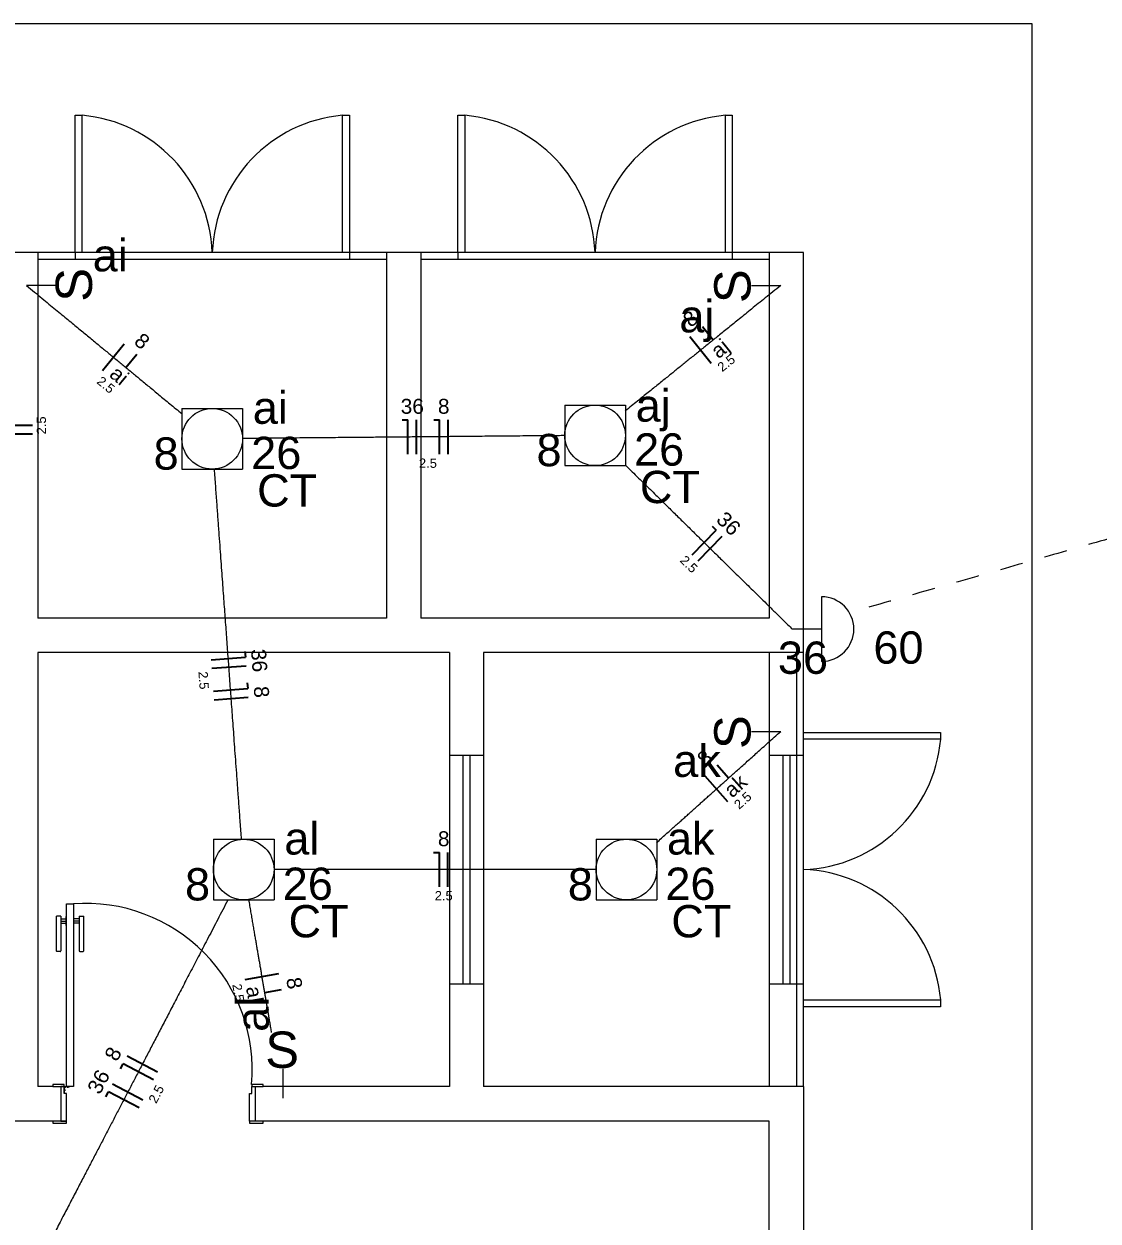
# Model space of a CAD drawing. Header units: millimetres. Extents: x -130 to 1399, y -90 to 1288.
# Drawn here: x 1148.66 to 1153.36, y 1250.78 to 1256.02 of the extents above; entities that cross this region are included whole.
import ezdxf

# ---------------------------------------------------------------- set-up
doc = ezdxf.new("R2010")
doc.units = ezdxf.units.MM
doc.header["$LTSCALE"] = 0.01
doc.linetypes.add('DOT2', pattern=[3.175, 0, -3.175])
for name, color, linetype, lineweight in [('Arquitetura', 134, 'Continuous', 5), ('EL-Condutos', 3, 'Continuous', 13), ('EL-Fios', 9, 'Continuous', 25), ('EL-Textos fios', 7, 'Continuous', 20), ('EL-Textos pontos', 5, 'Continuous', 20), ('P-SIMBOL', 5, 'Continuous', 5)]:
    doc.layers.add(name, color=color, linetype=linetype, lineweight=lineweight)
doc.styles.add('ARIAL', font='arial.ttf')

msp = doc.modelspace()

# ---------------------------------------------------------------- linework, layer by layer
at = {"layer": 'Arquitetura', "linetype": 'Continuous'}
for p, q in [((1153.0719, 1256.0207), (1106.2719, 1256.0207)), ((1148.7214, 1255.0207), (1118.6714, 1255.0207)), ((1150.2464, 1255.0207), (1148.7214, 1255.0207)), ((1148.7214, 1255.0207), (1148.7214, 1253.4207)), ((1150.2464, 1254.9907), (1148.7214, 1254.9907)), ((1150.3969, 1255.0207), (1150.2464, 1255.0207)), ((1150.2464, 1255.0207), (1150.2464, 1253.4207)), ((1151.9214, 1255.0207), (1150.3969, 1255.0207)), ((1150.3969, 1255.0207), (1150.3969, 1253.4207)), ((1151.9214, 1254.9907), (1150.3969, 1254.9907)), ((1152.0719, 1255.0207), (1151.9214, 1255.0207)), ((1151.9214, 1255.0207), (1151.9214, 1253.4207)), ((1150.2464, 1253.4207), (1148.7214, 1253.4207)), ((1151.9214, 1253.4207), (1150.3969, 1253.4207)), ((1150.5219, 1253.2707), (1148.7214, 1253.2707)), ((1148.7214, 1253.2707), (1148.7214, 1251.3712)), ((1150.5219, 1253.2707), (1150.5219, 1251.3712)), ((1152.0719, 1253.2707), (1150.6714, 1253.2707)), ((1150.6714, 1253.2707), (1150.6714, 1251.3712)), ((1151.9214, 1253.2707), (1151.9214, 1251.3712)), ((1152.0419, 1251.3712), (1152.0419, 1253.2707)), ((1152.0719, 1251.3712), (1152.0719, 1253.2707)), ((1150.5819, 1251.8207), (1150.5819, 1252.8207)), ((1150.6114, 1252.8207), (1150.6114, 1251.8207)), ((1151.9819, 1251.8207), (1151.9819, 1252.8207)), ((1152.0119, 1252.8207), (1152.0119, 1251.8207)), ((1148.7864, 1251.3712), (1148.7214, 1251.3712)), ((1150.5219, 1251.3712), (1149.7069, 1251.3712)), ((1152.0719, 1251.3712), (1150.6714, 1251.3712)), ((1152.0719, 1251.3712), (1152.0719, 1250.4057)), ((1148.7864, 1251.2207), (1147.8569, 1251.2207)), ((1151.9214, 1251.2207), (1149.7069, 1251.2207)), ((1151.9214, 1250.4057), (1151.9214, 1251.2207))]:
    msp.add_line(p, q, dxfattribs=at)
at = {"layer": 'Arquitetura'}
for p, q in [((1153.0719, 1238.4207), (1153.0719, 1256.0207)), ((1148.8844, 1255.0207), (1148.8844, 1254.9907)), ((1150.0844, 1255.0207), (1150.0844, 1254.9907)), ((1150.5589, 1255.0207), (1150.5589, 1254.9907)), ((1151.7594, 1255.0207), (1151.7594, 1254.9907)), ((1152.0719, 1253.2707), (1152.0719, 1255.0207)), ((1150.5219, 1252.8207), (1150.6714, 1252.8207)), ((1151.9214, 1252.8207), (1152.0719, 1252.8207)), ((1150.5219, 1251.8207), (1150.6714, 1251.8207)), ((1151.9214, 1251.8207), (1152.0719, 1251.8207)), ((1148.8534, 1251.3692), (1148.8499, 1251.3692)), ((1148.8379, 1251.3542), (1148.8379, 1251.3572))]:
    msp.add_line(p, q, dxfattribs=at)
at = {"layer": 'Arquitetura', "color": 2}
for p, q in [((1148.8464, 1251.3712), (1148.8464, 1252.1707)), ((1148.8464, 1252.1707), (1148.8769, 1252.1707)), ((1148.8769, 1252.1707), (1148.8769, 1251.3712)), ((1148.8769, 1251.3712), (1148.8464, 1251.3712))]:
    msp.add_line(p, q, dxfattribs=at)
at = {"layer": 'Arquitetura', "color": 3, "linetype": 'Continuous'}
for p, q in [((1148.8019, 1251.9657), (1148.8019, 1252.1172)), ((1148.8219, 1252.1172), (1148.8219, 1251.9657)), ((1148.8449, 1252.0757), (1148.8449, 1252.1157)), ((1148.8784, 1252.0757), (1148.8784, 1252.1157)), ((1148.9014, 1252.1172), (1148.9014, 1251.9657)), ((1148.9214, 1251.9657), (1148.9214, 1252.1172)), ((1148.8179, 1251.9627), (1148.8044, 1251.9627)), ((1148.9054, 1251.9627), (1148.9194, 1251.9627))]:
    msp.add_line(p, q, dxfattribs=at)
at = {"layer": 'Arquitetura', "color": 3}
for p, q in [((1148.8219, 1252.1172), (1148.8019, 1252.1172)), ((1148.8219, 1252.1057), (1148.8449, 1252.1057)), ((1148.8219, 1252.0957), (1148.8449, 1252.0957)), ((1148.8449, 1252.1157), (1148.8464, 1252.1157)), ((1148.8784, 1252.1157), (1148.8769, 1252.1157)), ((1148.9014, 1252.1057), (1148.8784, 1252.1057)), ((1148.9014, 1252.0957), (1148.8784, 1252.0957)), ((1148.9014, 1252.1172), (1148.9214, 1252.1172)), ((1148.8219, 1252.0857), (1148.8449, 1252.0857)), ((1148.8449, 1252.0757), (1148.8464, 1252.0757)), ((1148.8784, 1252.0757), (1148.8769, 1252.0757)), ((1148.9014, 1252.0857), (1148.8784, 1252.0857))]:
    msp.add_line(p, q, dxfattribs=at)
at = {"layer": 'Arquitetura'}
for points in [[(1148.8844, 1255.0207), (1148.8844, 1255.6212), (1148.9139, 1255.6212), (1148.9139, 1255.0207), (1148.8844, 1255.0207)], [(1150.0544, 1255.0207), (1150.0544, 1255.6212), (1150.0844, 1255.6212), (1150.0844, 1255.0207), (1150.0544, 1255.0207)], [(1150.5589, 1255.0207), (1150.5589, 1255.6212), (1150.5889, 1255.6212), (1150.5889, 1255.0207), (1150.5589, 1255.0207)], [(1151.7294, 1255.0207), (1151.7294, 1255.6212), (1151.7594, 1255.6212), (1151.7594, 1255.0207), (1151.7294, 1255.0207)], [(1152.0719, 1252.9207), (1152.6714, 1252.9207), (1152.6714, 1252.8907), (1152.0719, 1252.8907), (1152.0719, 1252.9207)], [(1152.0719, 1251.7512), (1152.6714, 1251.7512), (1152.6714, 1251.7207), (1152.0719, 1251.7207), (1152.0719, 1251.7512)], [(1148.8389, 1251.3582), (1148.8379, 1251.3572), (1148.8374, 1251.3572)], [(1148.8389, 1251.3557), (1148.8389, 1251.3557), (1148.8389, 1251.3532), (1148.8389, 1251.3532), (1148.8389, 1251.3582), (1148.8389, 1251.3582), (1148.8389, 1251.3562), (1148.8389, 1251.3562)], [(1148.8489, 1251.3687), (1148.8499, 1251.3692), (1148.8499, 1251.3697)], [(1148.8519, 1251.3687), (1148.8519, 1251.3682), (1148.8544, 1251.3682), (1148.8544, 1251.3687), (1148.8489, 1251.3687), (1148.8489, 1251.3682), (1148.8514, 1251.3682), (1148.8514, 1251.3687)], [(1148.8544, 1251.3687), (1148.8534, 1251.3692), (1148.8534, 1251.3697)], [(1148.8389, 1251.3532), (1148.8379, 1251.3542), (1148.8374, 1251.3542)]]:
    msp.add_lwpolyline(points, dxfattribs=at)
at = {"layer": 'Arquitetura', "color": 3}
for points in [[(1148.8364, 1251.3807), (1148.7864, 1251.3807), (1148.7864, 1251.3712), (1148.8364, 1251.3712), (1148.8364, 1251.3807)], [(1149.7069, 1251.3807), (1149.6569, 1251.3807), (1149.6569, 1251.3712), (1149.7069, 1251.3712), (1149.7069, 1251.3807)], [(1148.8464, 1251.2207), (1148.8219, 1251.2207), (1148.7864, 1251.2207), (1148.7864, 1251.2107), (1148.8464, 1251.2107), (1148.8464, 1251.2207)], [(1149.7069, 1251.2207), (1149.6469, 1251.2207), (1149.6469, 1251.2107), (1149.7069, 1251.2107), (1149.7069, 1251.2207)]]:
    msp.add_lwpolyline(points, close=True, dxfattribs=at)
at = {"layer": 'Arquitetura', "color": 2}
for points in [[(1148.8464, 1251.3407), (1148.8364, 1251.3407), (1148.8364, 1251.3712), (1148.8219, 1251.3712), (1148.8219, 1251.2207), (1148.8464, 1251.2207), (1148.8464, 1251.3407)], [(1149.6469, 1251.3407), (1149.6569, 1251.3407), (1149.6569, 1251.3712), (1149.6714, 1251.3712), (1149.6714, 1251.2207), (1149.6469, 1251.2207), (1149.6469, 1251.3407)]]:
    msp.add_lwpolyline(points, close=True, dxfattribs=at)
at = {"layer": 'Arquitetura', "color": 1}
for points in [[(1148.8374, 1251.3662), (1148.8364, 1251.3682), (1148.8364, 1251.3682), (1148.8364, 1251.3657), (1148.8364, 1251.3457), (1148.8374, 1251.3457), (1148.8374, 1251.3662)], [(1148.8409, 1251.3697), (1148.8389, 1251.3712), (1148.8389, 1251.3712), (1148.8414, 1251.3712), (1148.8614, 1251.3712), (1148.8614, 1251.3697), (1148.8409, 1251.3697)]]:
    msp.add_lwpolyline(points, dxfattribs=at)
msp.add_circle((1148.8389, 1251.3682), 0.0025, dxfattribs=at)
at = {"layer": 'Arquitetura'}
for centre, radius, start, end in [((1148.8594, 1254.9982), 0.6251, 2.0779, 84.9845), ((1150.1089, 1254.9982), 0.6251, 95.0155, 177.922), ((1150.5344, 1254.9982), 0.6251, 2.0779, 84.9845), ((1151.7839, 1254.9982), 0.6251, 95.0155, 177.922), ((1152.0489, 1252.9457), 0.6251, 272.078, 354.985), ((1152.0489, 1251.6962), 0.6251, 5.0155, 87.9221), ((1148.9299, 1251.4437), 0.7292, 355.064, 94.2065)]:
    msp.add_arc(centre, radius, start, end, dxfattribs=at)
at = {"layer": 'Arquitetura', "color": 3, "linetype": 'Continuous'}
for centre, start, end in [((1148.8044, 1251.9657), 180, 260.538), ((1148.8184, 1251.9657), 260.538, 0), ((1148.9049, 1251.9657), 180, 279.462), ((1148.9189, 1251.9657), 279.462, 0)]:
    msp.add_arc(centre, 0.003, start, end, dxfattribs=at)
at = {"layer": 'EL-Condutos', "linetype": 'DOT2', "ltscale": 0.05}
msp.add_spline([(1159.7618, 1255.5786), (1159.3954, 1255.4742), (1159.0522, 1255.3764), (1158.7304, 1255.2847), (1158.4284, 1255.1987), (1158.1446, 1255.1178), (1157.8775, 1255.0417), (1157.6254, 1254.9699), (1157.3868, 1254.9018), (1157.1599, 1254.8372), (1156.9432, 1254.7754), (1156.7351, 1254.7161), (1156.534, 1254.6588), (1156.3382, 1254.6031), (1156.1462, 1254.5483), (1155.9564, 1254.4943), (1155.7671, 1254.4403), (1155.5768, 1254.3861), (1155.3838, 1254.3311), (1155.1865, 1254.2749), (1154.9833, 1254.217), (1154.7726, 1254.1569), (1154.5529, 1254.0943), (1154.3224, 1254.0286), (1154.0796, 1253.9595), (1153.8229, 1253.8863), (1153.5507, 1253.8087), (1153.2613, 1253.7263), (1152.9532, 1253.6385), (1152.6247, 1253.5449), (1152.2743, 1253.445)], degree=3, dxfattribs=at)
at = {"layer": 'EL-Condutos', "linetype": 'Continuous'}
for points in [[(1148.6714, 1254.8762), (1148.706, 1254.8476), (1148.7387, 1254.8206), (1148.7695, 1254.7952), (1148.7987, 1254.7712), (1148.8262, 1254.7485), (1148.8522, 1254.727), (1148.8769, 1254.7066), (1148.9003, 1254.6873), (1148.9227, 1254.6688), (1148.944, 1254.6512), (1148.9645, 1254.6343), (1148.9842, 1254.618), (1149.0034, 1254.6022), (1149.022, 1254.5869), (1149.0402, 1254.5718), (1149.0582, 1254.557), (1149.0761, 1254.5422), (1149.0939, 1254.5275), (1149.1119, 1254.5127), (1149.1301, 1254.4977), (1149.1486, 1254.4824), (1149.1676, 1254.4667), (1149.1873, 1254.4505), (1149.2076, 1254.4337), (1149.2288, 1254.4162), (1149.2509, 1254.3979), (1149.2742, 1254.3787), (1149.2986, 1254.3586), (1149.3244, 1254.3373), (1149.3517, 1254.3148)], [(1151.9714, 1254.8762), (1151.9368, 1254.8482), (1151.9041, 1254.8219), (1151.8733, 1254.797), (1151.8442, 1254.7735), (1151.8167, 1254.7513), (1151.7907, 1254.7303), (1151.766, 1254.7104), (1151.7426, 1254.6915), (1151.7202, 1254.6735), (1151.6989, 1254.6562), (1151.6784, 1254.6397), (1151.6587, 1254.6238), (1151.6396, 1254.6084), (1151.6209, 1254.5933), (1151.6027, 1254.5786), (1151.5847, 1254.5641), (1151.5669, 1254.5497), (1151.549, 1254.5353), (1151.5311, 1254.5208), (1151.5129, 1254.5061), (1151.4944, 1254.4912), (1151.4754, 1254.4758), (1151.4557, 1254.46), (1151.4354, 1254.4436), (1151.4142, 1254.4265), (1151.3921, 1254.4086), (1151.3688, 1254.3899), (1151.3444, 1254.3702), (1151.3186, 1254.3494), (1151.2914, 1254.3274)], [(1151.0271, 1254.2195), (1150.9623, 1254.2189), (1150.9013, 1254.2184), (1150.8436, 1254.2179), (1150.7891, 1254.2174), (1150.7374, 1254.2169), (1150.6884, 1254.2165), (1150.6417, 1254.2161), (1150.5971, 1254.2157), (1150.5543, 1254.2153), (1150.5131, 1254.2149), (1150.4733, 1254.2145), (1150.4344, 1254.2142), (1150.3964, 1254.2139), (1150.3588, 1254.2135), (1150.3216, 1254.2132), (1150.2843, 1254.2128), (1150.2467, 1254.2125), (1150.2087, 1254.2122), (1150.1698, 1254.2118), (1150.13, 1254.2115), (1150.0888, 1254.2111), (1150.046, 1254.2107), (1150.0014, 1254.2103), (1149.9547, 1254.2099), (1149.9057, 1254.2095), (1149.854, 1254.209), (1149.7995, 1254.2085), (1149.7418, 1254.208), (1149.6808, 1254.2074), (1149.616, 1254.2069)], [(1151.2916, 1254.0906), (1151.3213, 1254.0615), (1151.3493, 1254.034), (1151.3758, 1254.0079), (1151.401, 1253.9832), (1151.425, 1253.9596), (1151.4479, 1253.9371), (1151.4698, 1253.9155), (1151.491, 1253.8947), (1151.5115, 1253.8746), (1151.5314, 1253.855), (1151.551, 1253.8358), (1151.5703, 1253.8169), (1151.5894, 1253.7981), (1151.6085, 1253.7793), (1151.6277, 1253.7604), (1151.6472, 1253.7412), (1151.6671, 1253.7217), (1151.6875, 1253.7016), (1151.7086, 1253.6809), (1151.7305, 1253.6594), (1151.7533, 1253.6371), (1151.7771, 1253.6136), (1151.8022, 1253.589), (1151.8285, 1253.5631), (1151.8563, 1253.5358), (1151.8857, 1253.5069), (1151.9169, 1253.4763), (1151.9498, 1253.4439), (1151.9848, 1253.4096), (1152.0219, 1253.3731)], [(1149.6121, 1252.4526), (1149.6066, 1252.5275), (1149.6014, 1252.598), (1149.5966, 1252.6646), (1149.592, 1252.7274), (1149.5876, 1252.7869), (1149.5835, 1252.8433), (1149.5796, 1252.897), (1149.5758, 1252.9481), (1149.5723, 1252.9972), (1149.5688, 1253.0443), (1149.5655, 1253.09), (1149.5622, 1253.1344), (1149.559, 1253.1779), (1149.5559, 1253.2208), (1149.5528, 1253.2633), (1149.5497, 1253.3059), (1149.5466, 1253.3488), (1149.5434, 1253.3922), (1149.5401, 1253.4366), (1149.5368, 1253.4823), (1149.5333, 1253.5295), (1149.5298, 1253.5785), (1149.526, 1253.6297), (1149.5221, 1253.6833), (1149.518, 1253.7397), (1149.5136, 1253.7992), (1149.509, 1253.862), (1149.5042, 1253.9286), (1149.499, 1253.9991), (1149.4935, 1254.074)], [(1151.4286, 1252.4393), (1151.4494, 1252.4578), (1151.4691, 1252.4755), (1151.4878, 1252.4923), (1151.5057, 1252.5083), (1151.5229, 1252.5236), (1151.5393, 1252.5384), (1151.5552, 1252.5526), (1151.5706, 1252.5664), (1151.5856, 1252.5798), (1151.6003, 1252.593), (1151.6148, 1252.6059), (1151.6292, 1252.6188), (1151.6435, 1252.6316), (1151.6579, 1252.6445), (1151.6724, 1252.6575), (1151.6872, 1252.6708), (1151.7024, 1252.6843), (1151.7179, 1252.6982), (1151.734, 1252.7126), (1151.7507, 1252.7276), (1151.7681, 1252.7431), (1151.7863, 1252.7594), (1151.8053, 1252.7765), (1151.8254, 1252.7944), (1151.8465, 1252.8133), (1151.8688, 1252.8333), (1151.8923, 1252.8544), (1151.9172, 1252.8766), (1151.9435, 1252.9002), (1151.9714, 1252.9251)], [(1151.1643, 1252.3209), (1151.0996, 1252.3209), (1151.0386, 1252.3209), (1150.9809, 1252.3209), (1150.9264, 1252.3209), (1150.8748, 1252.3209), (1150.8257, 1252.3209), (1150.7791, 1252.3209), (1150.7345, 1252.3209), (1150.6918, 1252.3209), (1150.6506, 1252.3209), (1150.6107, 1252.3209), (1150.5719, 1252.3209), (1150.5338, 1252.3209), (1150.4963, 1252.3209), (1150.4591, 1252.3209), (1150.4218, 1252.3209), (1150.3843, 1252.3209), (1150.3462, 1252.3209), (1150.3074, 1252.3209), (1150.2675, 1252.3209), (1150.2263, 1252.3209), (1150.1836, 1252.3209), (1150.139, 1252.3209), (1150.0924, 1252.3209), (1150.0433, 1252.3209), (1149.9917, 1252.3209), (1149.9372, 1252.3209), (1149.8795, 1252.3209), (1149.8185, 1252.3209), (1149.7538, 1252.3209)], [(1149.5519, 1252.1869), (1149.508, 1252.1027), (1149.4667, 1252.0233), (1149.4276, 1251.9484), (1149.3908, 1251.8777), (1149.356, 1251.8108), (1149.3229, 1251.7474), (1149.2916, 1251.6872), (1149.2616, 1251.6297), (1149.233, 1251.5747), (1149.2054, 1251.5218), (1149.1788, 1251.4707), (1149.1529, 1251.421), (1149.1275, 1251.3723), (1149.1026, 1251.3244), (1149.0778, 1251.2769), (1149.0531, 1251.2294), (1149.0282, 1251.1817), (1149.003, 1251.1332), (1148.9773, 1251.0838), (1148.9508, 1251.0331), (1148.9235, 1250.9807), (1148.8952, 1250.9263), (1148.8656, 1250.8695), (1148.8346, 1250.81), (1148.802, 1250.7474), (1148.7677, 1250.6815), (1148.7314, 1250.6118), (1148.6929, 1250.538), (1148.6522, 1250.4598), (1148.609, 1250.3769)], [(1149.7438, 1251.6075), (1149.7402, 1251.6283), (1149.7368, 1251.6483), (1149.7335, 1251.6677), (1149.7303, 1251.6866), (1149.7271, 1251.7049), (1149.7241, 1251.7228), (1149.7211, 1251.7403), (1149.7181, 1251.7576), (1149.7152, 1251.7745), (1149.7123, 1251.7913), (1149.7095, 1251.808), (1149.7066, 1251.8246), (1149.7038, 1251.8412), (1149.7009, 1251.8579), (1149.6981, 1251.8748), (1149.6951, 1251.8918), (1149.6922, 1251.9091), (1149.6892, 1251.9268), (1149.6861, 1251.9449), (1149.6829, 1251.9634), (1149.6796, 1251.9825), (1149.6763, 1252.0022), (1149.6728, 1252.0225), (1149.6692, 1252.0436), (1149.6654, 1252.0655), (1149.6615, 1252.0882), (1149.6575, 1252.1119), (1149.6533, 1252.1365), (1149.6489, 1252.1622), (1149.6443, 1252.1891)]]:
    msp.add_spline(points, degree=3, dxfattribs=at)
at = {"layer": 'EL-Fios'}
for p, q in [((1151.676, 1254.6378), (1151.6289, 1254.6961)), ((1149.0035, 1254.5049), (1149.099, 1254.6206)), ((1151.6679, 1254.5348), (1151.5737, 1254.6516)), ((1149.106, 1254.5175), (1149.1538, 1254.5754)), ((1148.6969, 1254.2639), (1148.5469, 1254.2639)), ((1150.3153, 1254.2882), (1150.3403, 1254.2882)), ((1150.3403, 1254.1382), (1150.3403, 1254.2882)), ((1150.3778, 1254.1382), (1150.3778, 1254.2882)), ((1150.4532, 1254.2882), (1150.4782, 1254.2882)), ((1150.4782, 1254.1382), (1150.4782, 1254.2882)), ((1150.5157, 1254.1382), (1150.5157, 1254.2882)), ((1148.6969, 1254.2264), (1148.5469, 1254.2264)), ((1151.6711, 1253.8229), (1151.689, 1253.8054)), ((1151.5838, 1253.6984), (1151.689, 1253.8054)), ((1151.6106, 1253.6721), (1151.7157, 1253.7791)), ((1149.4794, 1253.2391), (1149.629, 1253.2501)), ((1149.6272, 1253.275), (1149.629, 1253.2501)), ((1149.4821, 1253.2017), (1149.6317, 1253.2127)), ((1149.4894, 1253.1016), (1149.639, 1253.1126)), ((1149.6372, 1253.1375), (1149.639, 1253.1126)), ((1149.4922, 1253.0642), (1149.6418, 1253.0752)), ((1151.7434, 1252.721), (1151.6934, 1252.7769)), ((1151.7405, 1252.6178), (1151.6405, 1252.7295)), ((1150.4528, 1252.3959), (1150.4778, 1252.3959)), ((1150.4778, 1252.2459), (1150.4778, 1252.3959)), ((1150.5153, 1252.2459), (1150.5153, 1252.3959)), ((1149.6279, 1251.8402), (1149.7757, 1251.8655)), ((1149.7138, 1251.7829), (1149.7877, 1251.7955)), ((1149.0827, 1251.4484), (1149.0942, 1251.4706)), ((1149.2272, 1251.4013), (1149.0942, 1251.4706)), ((1149.2446, 1251.4346), (1149.1115, 1251.5039)), ((1149.1809, 1251.3123), (1149.0478, 1251.3816)), ((1149.019, 1251.3262), (1149.0305, 1251.3483)), ((1149.1635, 1251.279), (1149.0305, 1251.3483))]:
    msp.add_line(p, q, dxfattribs=at)
at = {"layer": 'P-SIMBOL'}
for p, q in [((1148.7999, 1254.8762), (1148.6714, 1254.8762)), ((1151.843, 1254.8762), (1151.9714, 1254.8762)), ((1151.0267, 1254.3532), (1151.2917, 1254.3532)), ((1151.0267, 1254.3532), (1151.0267, 1254.0882)), ((1151.2917, 1254.3532), (1151.2917, 1254.0882)), ((1149.3514, 1254.3382), (1149.6164, 1254.3382)), ((1149.3514, 1254.3382), (1149.3514, 1254.0732)), ((1149.6164, 1254.3382), (1149.6164, 1254.0732)), ((1151.0267, 1254.0882), (1151.2917, 1254.0882)), ((1149.3514, 1254.0732), (1149.6164, 1254.0732)), ((1152.1504, 1253.5144), (1152.1504, 1253.2319)), ((1152.1504, 1253.3731), (1152.0219, 1253.3731)), ((1151.843, 1252.9251), (1151.9714, 1252.9251)), ((1149.4892, 1252.4534), (1149.7542, 1252.4534)), ((1149.4892, 1252.4534), (1149.4892, 1252.1884)), ((1149.7542, 1252.4534), (1149.7542, 1252.1884)), ((1151.1639, 1252.4534), (1151.4289, 1252.4534)), ((1151.1639, 1252.4534), (1151.1639, 1252.1884)), ((1151.4289, 1252.4534), (1151.4289, 1252.1884)), ((1149.4892, 1252.1884), (1149.7542, 1252.1884)), ((1151.1639, 1252.1884), (1151.4289, 1252.1884)), ((1149.7928, 1251.4497), (1149.7928, 1251.3212))]:
    msp.add_line(p, q, dxfattribs=at)
for centre in [(1151.1592, 1254.2207), (1149.4839, 1254.2057), (1149.6217, 1252.3209), (1151.2964, 1252.3209)]:
    msp.add_circle(centre, 0.1325, dxfattribs=at)
msp.add_arc((1152.1504, 1253.3731), 0.1412, 270, 90, dxfattribs=at)

# ---------------------------------------------------------------- texts
at = {"layer": 'EL-Textos fios', "attachment_point": 8, "line_spacing_factor": 0.798, "style": 'ARIAL'}
for s, insert, char_height, width, rotation in [('8', (1151.5977, 1254.7049), 0.0653, 0.078366, 38.9038), ('8', (1149.156, 1254.6072), 0.0653, 0.078366, 320.4668), ('aj', (1151.7388, 1254.5601), 0.06531, 0.156732, 38.9038), ('2.5', (1151.7463, 1254.5205), 0.04059, 0.146142, 38.9038), ('ai', (1149.056, 1254.4572), 0.06531, 0.156732, 320.4668), ('2.5', (1149.0053, 1254.4255), 0.04059, 0.146142, 320.4668), ('2.5', (1148.7569, 1254.2641), 0.04059, 0.146142, 90.0002), ('36', (1151.7204, 1253.811), 0.06531, 0.156732, 315.5107), ('2.5', (1151.5551, 1253.6422), 0.04059, 0.146142, 315.5107), ('36', (1149.6562, 1253.2332), 0.06531, 0.156732, 274.1832), ('2.5', (1149.4256, 1253.1471), 0.04059, 0.146142, 274.1832), ('8', (1149.6662, 1253.0957), 0.0653, 0.078366, 274.1832), ('8', (1151.6619, 1252.7837), 0.0653, 0.078366, 41.8316), ('ak', (1151.7954, 1252.6627), 0.06531, 0.156732, 41.8316), ('2.5', (1151.8193, 1252.6076), 0.04059, 0.146142, 41.8316), ('8', (1149.8105, 1251.8183), 0.0653, 0.078366, 279.7123), ('2.5', (1149.5775, 1251.7784), 0.04059, 0.146142, 279.7123), ('al', (1149.6365, 1251.7698), 0.06531, 0.156732, 279.7123), ('8', (1149.0796, 1251.4991), 0.0653, 0.078366, 62.4868), ('36', (1149.0161, 1251.3771), 0.06531, 0.156732, 62.4868), ('2.5', (1149.2574, 1251.3288), 0.04059, 0.146142, 62.4868)]:
    msp.add_mtext(s, dxfattribs=dict(at, insert=insert, char_height=char_height, width=width, rotation=rotation))
for s, insert, char_height, width in [('36', (1150.3593, 1254.3142), 0.06531, 0.156732), ('8', (1150.4968, 1254.3142), 0.0653, 0.078366), ('2.5', (1150.4278, 1254.078), 0.04059, 0.146142), ('8', (1150.4968, 1252.4222), 0.0653, 0.078366), ('2.5', (1150.4968, 1252.1855), 0.04059, 0.146142)]:
    msp.add_mtext(s, dxfattribs=dict(at, insert=insert, char_height=char_height, width=width))
at = {"layer": 'EL-Textos pontos', "char_height": 0.1412, "line_spacing_factor": 0.798, "style": 'ARIAL'}
for s, insert, width, attachment_point in [('ai', (1149.0378, 1254.9362), 0.33888, 8), ('aj', (1151.6048, 1254.6286), 0.33888, 8), ('ai', (1149.6613, 1254.2692), 0.33888, 7), ('aj', (1151.3368, 1254.2381), 0.33888, 7), ('8', (1149.2273, 1254.0687), 0.16944, 7), ('26', (1149.6543, 1254.0712), 0.33888, 7), ('8', (1150.9028, 1254.0837), 0.16944, 7), ('26', (1151.3298, 1254.0862), 0.33888, 7), ('CT', (1149.6803, 1253.9072), 0.33888, 7), ('CT', (1151.3553, 1253.9222), 0.33888, 7), ('60', (1152.4868, 1253.2197), 0.33888, 8), ('36', (1152.0688, 1253.1752), 0.33888, 8), ('ak', (1151.6048, 1252.7242), 0.33888, 8), ('al', (1149.7993, 1252.3847), 0.33888, 7), ('ak', (1151.4738, 1252.3847), 0.33888, 7), ('8', (1149.3648, 1252.1837), 0.16944, 7), ('26', (1149.7923, 1252.1862), 0.33888, 7), ('8', (1151.0398, 1252.1837), 0.16944, 7), ('26', (1151.4668, 1252.1862), 0.33888, 7), ('CT', (1149.8178, 1252.0222), 0.33888, 7), ('CT', (1151.4928, 1252.0222), 0.33888, 7)]:
    msp.add_mtext(s, dxfattribs=dict(at, insert=insert, width=width, attachment_point=attachment_point))
at = {"layer": 'EL-Textos pontos', "insert": (1149.7327, 1251.6876), "char_height": 0.1412, "width": 0.33888, "attachment_point": 8, "rotation": 90.0002, "line_spacing_factor": 0.798, "style": 'ARIAL'}
msp.add_mtext('al', dxfattribs=at)
at = {"layer": 'P-SIMBOL', "char_height": 0.1588, "width": 0.19062, "line_spacing_factor": 0.798, "style": 'ARIAL'}
for insert, attachment_point, rotation in [((1148.96, 1254.9531), 9, 90.0002), ((1151.8418, 1254.7991), 7, 90.0002), ((1151.8418, 1252.8481), 7, 90.0002), ((1149.7158, 1251.451), 7, 0.0008)]:
    msp.add_mtext('S', dxfattribs=dict(at, insert=insert, attachment_point=attachment_point, rotation=rotation))

doc.saveas('drawing.dxf')
